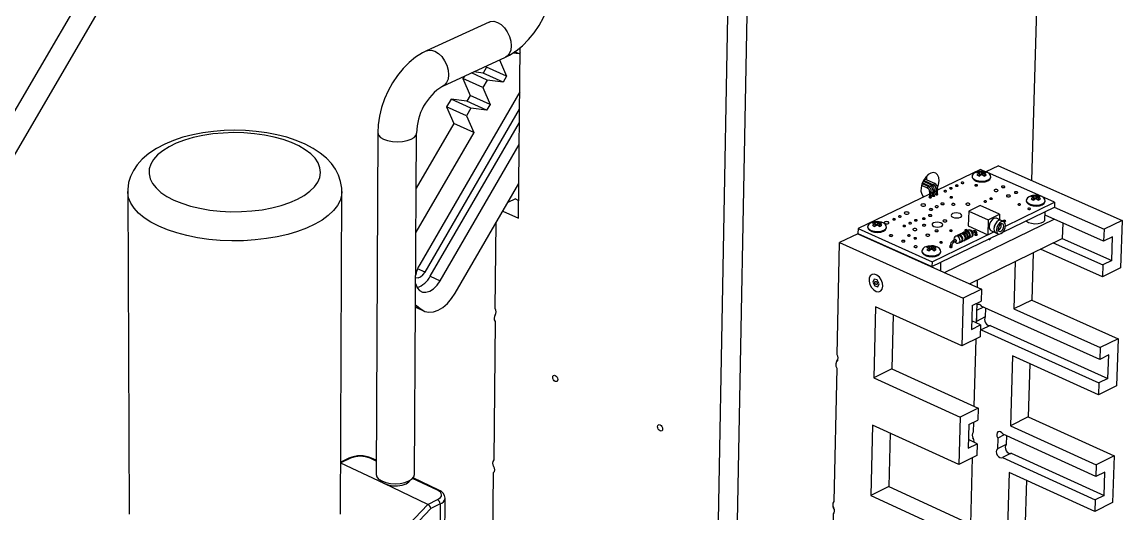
# Model space of a CAD drawing. Extents: x 0 to 159, y 0 to 236.
# Drawn here: x 100.2 to 154.3, y 166.1 to 190.3 of the extents above; entities that cross this region are included whole.
import ezdxf

# ---------------------------------------------------------------- set-up
doc = ezdxf.new("R2010")
doc.units = 0
doc.layers.get('0').update_dxf_attribs({"linetype": 'CONTINUOUS'})

msp = doc.modelspace()

# ---------------------------------------------------------------- linework, layer by layer
at = {"color": 7, "linetype": 'CONTINUOUS'}
for p, q in [((119.463, 219.531), (88.944, 167.257)), ((120.466, 219.116), (89.918, 166.778)), ((135.287, 213.264), (133.564, 119.124)), ((136.233, 212.405), (134.468, 119.622)), ((149.829, 182.48), (150.204, 195.015)), ((123.169, 190.271), (120.085, 188.855)), ((124.647, 188.7), (124.323, 188.745)), ((124.647, 188.7), (124.415, 188.804)), ((124.603, 180.634), (124.692, 189.016)), ((124.689, 188.773), (124.647, 188.7)), ((120.881, 187.118), (123.963, 188.54)), ((123.673, 188.406), (124.013, 187.609)), ((121.944, 187.609), (121.876, 187.491)), ((123.072, 187.422), (122.296, 187.771)), ((122.863, 187.758), (122.403, 187.82)), ((123.032, 188.048), (122.863, 187.758)), ((123.844, 187.318), (122.863, 187.758)), ((123.01, 188.1), (123.032, 188.048)), ((124.013, 187.609), (123.032, 188.048)), ((124.013, 187.609), (123.844, 187.318)), ((122.857, 187.05), (121.876, 187.491)), ((121.876, 187.491), (122.229, 186.667)), ((123.072, 187.422), (122.857, 187.05)), ((123.844, 187.318), (123.072, 187.422)), ((124.669, 186.834), (119.748, 178.361)), ((122.229, 186.667), (122.06, 186.377)), ((123.209, 186.226), (122.229, 186.667)), ((122.857, 187.05), (123.209, 186.226)), ((120.013, 177.983), (124.66, 185.985)), ((121.288, 186.479), (121.072, 186.108)), ((122.052, 185.666), (121.072, 186.108)), ((121.072, 186.108), (121.426, 185.286)), ((122.268, 186.037), (121.288, 186.479)), ((122.06, 186.377), (121.288, 186.479)), ((122.268, 186.037), (122.052, 185.666)), ((123.04, 185.935), (122.06, 186.377)), ((123.04, 185.935), (122.268, 186.037)), ((123.209, 186.226), (123.04, 185.935)), ((122.052, 185.666), (122.406, 184.842)), ((121.426, 185.286), (119.581, 182.11)), ((120.263, 177.782), (124.653, 185.342)), ((122.406, 184.842), (121.426, 185.286)), ((117.689, 184.829), (117.602, 168.05)), ((119.487, 168.039), (119.599, 184.819)), ((122.406, 184.842), (119.567, 179.955)), ((120.751, 177.557), (124.641, 184.259)), ((147.315, 183.023), (145.2, 182.004)), ((147.245, 182.827), (147.127, 182.861)), ((147.245, 182.827), (147.136, 182.757)), ((147.356, 182.88), (147.238, 182.915)), ((147.238, 182.915), (147.312, 182.738)), ((147.245, 182.827), (147.242, 182.711)), ((147.366, 182.773), (147.257, 182.703)), ((147.622, 182.887), (147.315, 183.023)), ((147.356, 182.88), (147.353, 182.765)), ((147.396, 182.758), (147.464, 182.915)), ((147.477, 182.827), (147.474, 182.71)), ((148.192, 183.202), (147.579, 182.906)), ((150.288, 181.709), (147.657, 182.871)), ((148.192, 183.202), (154.265, 180.523)), ((121.5, 176.957), (124.621, 182.333)), ((144.413, 182.249), (144.716, 182.114)), ((144.749, 182.189), (144.437, 182.328)), ((144.455, 182.374), (144.872, 182.189)), ((144.544, 182.335), (144.485, 182.307)), ((144.905, 182.264), (144.488, 182.449)), ((144.545, 182.479), (145.028, 182.264)), ((145.061, 182.339), (144.578, 182.554)), ((144.651, 182.432), (144.633, 182.378)), ((105.397, 181.948), (105.464, 166.096)), ((115.863, 166.098), (115.924, 181.949)), ((144.805, 181.814), (141.293, 180.123)), ((144.808, 181.953), (144.8, 181.641)), ((144.882, 181.639), (144.89, 181.951)), ((144.886, 181.685), (144.884, 181.687)), ((144.961, 181.889), (144.888, 181.854)), ((144.964, 182.028), (144.956, 181.717)), ((145.038, 181.715), (145.046, 182.026)), ((145.042, 181.761), (145.039, 181.762)), ((145.117, 181.964), (145.044, 181.929)), ((145.12, 182.104), (145.112, 181.792)), ((145.194, 181.79), (145.202, 182.102)), ((145.198, 181.836), (145.195, 181.837)), ((149.911, 181.648), (149.792, 181.683)), ((149.911, 181.648), (149.802, 181.578)), ((150.022, 181.702), (149.902, 181.737)), ((149.902, 181.737), (149.977, 181.559)), ((149.911, 181.648), (149.907, 181.532)), ((150.022, 181.702), (150.018, 181.585)), ((150.062, 181.58), (150.129, 181.737)), ((150.143, 181.648), (150.14, 181.531)), ((150.949, 181.417), (150.324, 181.693)), ((124.45, 181.578), (124.082, 181.405)), ((124.45, 181.578), (124.612, 181.504)), ((147.289, 181.253), (146.732, 180.984)), ((148.25, 180.827), (147.289, 181.253)), ((148.402, 179.949), (150.942, 181.184)), ((148.536, 180.245), (150.949, 181.417)), ((150.032, 181.594), (149.924, 181.524)), ((150.926, 181.176), (153.381, 180.091)), ((150.949, 181.417), (150.942, 181.184)), ((123.837, 180.983), (124.603, 180.634)), ((145.538, 177.965), (150.924, 180.586)), ((146.732, 180.984), (146.711, 180.253)), ((146.732, 180.984), (147.692, 180.557)), ((147.692, 180.557), (148.25, 180.827)), ((148.327, 180.525), (148.096, 180.628)), ((148.25, 180.827), (148.243, 180.563)), ((150.48, 180.573), (150.492, 180.965)), ((153.362, 179.507), (150.486, 180.78)), ((123.458, 176.191), (123.499, 180.4)), ((141.293, 180.123), (141.287, 179.889)), ((141.293, 180.123), (144.929, 178.493)), ((142.114, 180.355), (141.995, 180.39)), ((142.114, 180.355), (142.004, 180.284)), ((142.226, 180.409), (142.108, 180.444)), ((142.108, 180.444), (142.182, 180.267)), ((142.114, 180.355), (142.111, 180.237)), ((142.235, 180.301), (142.125, 180.23)), ((142.226, 180.409), (142.223, 180.293)), ((142.267, 180.284), (142.335, 180.444)), ((142.347, 180.355), (142.344, 180.235)), ((146.703, 180.042), (146.632, 180.007)), ((146.711, 180.253), (147.672, 179.825)), ((147.692, 180.557), (147.672, 179.825)), ((148.333, 180.29), (148.325, 180.352)), ((148.45, 180.47), (148.328, 180.524)), ((151.353, 180.396), (151.33, 179.638)), ((153.381, 180.091), (153.362, 179.507)), ((154.265, 180.523), (153.381, 180.091)), ((154.265, 180.523), (154.187, 178.193)), ((141.287, 179.872), (140.387, 179.438)), ((141.287, 179.889), (144.923, 178.259)), ((141.287, 179.872), (147.363, 177.147)), ((141.728, 179.691), (141.727, 179.674)), ((144.923, 178.259), (148.213, 179.858)), ((144.929, 178.493), (147.96, 179.965)), ((146.07, 179.579), (145.958, 179.525)), ((145.994, 179.45), (146.106, 179.505)), ((146.177, 179.787), (146.099, 179.749)), ((146.224, 179.819), (146.179, 179.797)), ((146.325, 179.858), (146.26, 179.827)), ((146.372, 179.89), (146.327, 179.869)), ((146.437, 179.913), (146.408, 179.899)), ((146.419, 179.5), (146.483, 179.531)), ((146.484, 179.945), (146.439, 179.923)), ((146.493, 179.527), (146.537, 179.548)), ((146.549, 179.967), (146.52, 179.953)), ((146.596, 179.999), (146.551, 179.977)), ((146.567, 179.572), (146.595, 179.586)), ((146.604, 179.581), (146.649, 179.603)), ((146.678, 179.626), (146.707, 179.64)), ((146.716, 179.635), (146.761, 179.657)), ((146.771, 177.413), (151.33, 179.638)), ((146.79, 179.68), (146.861, 179.715)), ((146.965, 180.013), (146.907, 179.985)), ((146.944, 179.911), (147.001, 179.939)), ((147.001, 179.939), (147.002, 179.939)), ((147.049, 179.885), (147.047, 179.802)), ((147.049, 179.885), (147.049, 179.884)), ((147.129, 179.8), (147.132, 179.882)), ((147.133, 179.847), (147.131, 179.848)), ((147.672, 179.825), (147.96, 179.965)), ((147.715, 179.605), (147.739, 179.594)), ((147.826, 180.024), (148.057, 179.921)), ((148.059, 179.921), (148.18, 179.867)), ((151.33, 179.638), (153.765, 178.558)), ((153.804, 179.723), (153.362, 179.507)), ((153.765, 178.558), (153.804, 179.723)), ((140.262, 173.925), (140.387, 179.438)), ((140.387, 179.438), (146.464, 176.708)), ((142.684, 179.245), (142.689, 179.261)), ((144.781, 179.161), (144.662, 179.197)), ((144.781, 179.161), (144.671, 179.091)), ((144.893, 179.216), (144.774, 179.251)), ((144.774, 179.251), (144.849, 179.073)), ((144.781, 179.161), (144.778, 179.043)), ((144.902, 179.107), (144.792, 179.036)), ((144.893, 179.216), (144.89, 179.099)), ((144.933, 179.091), (145.002, 179.251)), ((145.015, 179.161), (145.012, 179.042)), ((145.819, 179.288), (145.817, 179.205)), ((145.9, 179.203), (145.902, 179.286)), ((145.904, 179.25), (145.901, 179.251)), ((146.257, 179.422), (146.335, 179.46)), ((146.345, 179.455), (146.389, 179.477)), ((153.305, 177.759), (150.256, 179.114)), ((150.888, 179.423), (153.324, 178.341)), ((144.392, 178.497), (144.392, 178.48)), ((144.929, 178.493), (144.923, 178.259)), ((145.358, 178.083), (145.368, 178.475)), ((149.019, 178.511), (148.951, 176.179)), ((149.901, 178.941), (149.831, 176.611)), ((153.765, 178.558), (153.324, 178.341)), ((145.351, 178.049), (145.358, 178.083)), ((153.324, 178.341), (153.305, 177.759)), ((154.187, 178.193), (153.305, 177.759)), ((120.263, 177.782), (120.751, 177.557)), ((142.083, 177.644), (142.02, 177.499)), ((142.02, 177.499), (142.11, 177.309)), ((142.236, 177.599), (142.083, 177.644)), ((142.326, 177.41), (142.236, 177.599)), ((142.263, 177.265), (142.326, 177.41)), ((147.155, 177.294), (147.163, 177.605)), ((142.11, 177.309), (142.263, 177.265)), ((147.363, 177.147), (146.464, 176.708)), ((147.185, 177.227), (147.155, 177.294)), ((147.363, 177.147), (147.347, 176.56)), ((119.542, 176.266), (119.949, 176.077)), ((119.543, 176.377), (119.817, 176.159)), ((142.145, 176.287), (142.061, 172.793)), ((146.4, 174.364), (142.145, 176.287)), ((146.464, 176.708), (146.4, 174.364)), ((146.898, 176.34), (146.865, 175.17)), ((146.898, 176.34), (147.347, 176.56)), ((147.131, 176.454), (147.104, 175.485)), ((147.45, 176.269), (147.121, 176.107)), ((153.172, 173.697), (147.378, 176.301)), ((149.831, 176.611), (148.951, 176.179)), ((149.831, 176.611), (154.071, 174.713)), ((143.022, 175.891), (142.956, 173.233)), ((147.121, 176.107), (147.106, 175.567)), ((147.546, 175.783), (147.106, 175.567)), ((147.559, 176.22), (147.546, 175.783)), ((148.951, 176.179), (153.191, 174.276)), ((123.452, 175.558), (123.386, 168.763)), ((146.865, 175.17), (147.314, 175.391)), ((147.314, 175.391), (146.877, 175.587)), ((147.314, 175.391), (147.298, 174.805)), ((147.786, 175.367), (147.346, 175.151)), ((147.786, 175.367), (153.574, 172.761)), ((147.298, 174.805), (146.4, 174.364)), ((147.082, 174.699), (146.99, 171.398)), ((147.307, 175.143), (147.346, 175.151)), ((147.346, 175.151), (153.134, 172.542)), ((154.071, 174.713), (153.191, 174.276)), ((154.071, 174.713), (153.994, 172.403)), ((153.191, 174.276), (153.172, 173.697)), ((148.883, 173.875), (148.782, 170.435)), ((153.115, 171.965), (148.883, 173.875)), ((153.612, 173.916), (153.172, 173.697)), ((153.574, 172.761), (153.612, 173.916)), ((140.247, 173.268), (140.098, 166.72)), ((142.956, 173.233), (142.061, 172.793)), ((142.956, 173.233), (147.199, 171.302)), ((149.738, 173.489), (149.659, 170.871)), ((142.061, 172.793), (146.304, 170.858)), ((153.134, 172.542), (153.115, 171.965)), ((153.574, 172.761), (153.134, 172.542)), ((153.994, 172.403), (153.115, 171.965)), ((146.304, 170.858), (146.24, 168.533)), ((147.199, 171.302), (146.304, 170.858)), ((147.199, 171.302), (147.183, 170.721)), ((149.659, 170.871), (148.782, 170.435)), ((149.659, 170.871), (153.879, 168.954)), ((142.005, 170.476), (141.921, 167.016)), ((146.24, 168.533), (142.005, 170.476)), ((146.736, 170.499), (146.703, 169.337)), ((146.736, 170.499), (147.183, 170.721)), ((146.968, 170.614), (146.954, 170.129)), ((148.782, 170.435), (153.002, 168.513)), ((142.878, 170.076), (142.813, 167.46)), ((147.15, 169.559), (146.715, 169.758)), ((148.157, 169.833), (148.142, 169.298)), ((148.479, 169.994), (148.157, 169.833)), ((152.984, 167.94), (148.42, 170.02)), ((148.592, 169.942), (148.58, 169.516)), ((146.703, 169.337), (147.15, 169.559)), ((147.15, 169.559), (147.134, 168.979)), ((148.58, 169.516), (148.142, 169.298)), ((116.274, 168.846), (115.873, 168.653)), ((117.605, 168.744), (117.388, 168.847)), ((147.134, 168.979), (146.24, 168.533)), ((146.828, 165.606), (146.919, 168.872)), ((148.825, 169.098), (148.387, 168.879)), ((148.387, 168.879), (152.946, 166.794)), ((148.825, 169.098), (153.384, 167.015)), ((153.879, 168.954), (153.002, 168.513)), ((153.879, 168.954), (153.803, 166.665)), ((118.002, 167.597), (115.872, 168.609)), ((123.342, 164.25), (123.38, 168.137)), ((148.715, 168.151), (148.615, 164.741)), ((152.928, 166.222), (148.715, 168.151)), ((153.002, 168.513), (152.984, 167.94)), ((153.422, 168.16), (152.984, 167.94)), ((153.384, 167.015), (153.422, 168.16)), ((120.148, 166.578), (118.002, 167.597)), ((120.69, 167.282), (119.426, 167.881)), ((149.566, 167.762), (149.488, 165.182)), ((142.813, 167.46), (141.921, 167.016)), ((142.813, 167.46), (147.036, 165.51)), ((116.223, 162.451), (120.148, 166.578)), ((120.148, 166.578), (120.629, 166.811)), ((120.75, 166.602), (120.296, 166.381)), ((120.75, 166.602), (120.723, 162.994)), ((120.966, 163.28), (120.995, 166.887)), ((141.921, 167.016), (146.145, 165.062)), ((152.946, 166.794), (152.928, 166.222)), ((153.803, 166.665), (152.928, 166.222)), ((153.384, 167.015), (152.946, 166.794)), ((120.296, 166.381), (116.395, 162.279)), ((139.726, 150.302), (140.084, 166.109))]:
    msp.add_line(p, q, dxfattribs=at)
at = {"color": 8, "linetype": 'CONTINUOUS'}
for p, q in [((120.013, 177.983), (119.645, 178.153)), ((119.542, 176.286), (119.817, 176.159)), ((116.349, 168.842), (115.872, 168.613)), ((117.605, 168.705), (117.316, 168.842)), ((120.617, 167.277), (119.402, 167.854))]:
    msp.add_line(p, q, dxfattribs=at)
at = {"color": 7, "linetype": 'CONTINUOUS'}
for points in [[(123.963, 188.54), (124.165, 188.643), (124.493, 188.854), (124.806, 189.109), (125.101, 189.407), (125.372, 189.739), (125.615, 190.101), (125.828, 190.487), (126.007, 190.891), (126.151, 191.307), (126.257, 191.732), (126.322, 192.159), (126.345, 192.542)], [(120.085, 188.855), (119.88, 188.752), (119.55, 188.541), (119.234, 188.284), (118.937, 187.985), (118.663, 187.65), (118.418, 187.286), (118.204, 186.898), (118.023, 186.492), (117.879, 186.072), (117.774, 185.645), (117.71, 185.216), (117.689, 184.829)], [(115.917, 181.954), (115.918, 182.116), (115.864, 182.439), (115.76, 182.746), (115.609, 183.039), (115.41, 183.316), (115.163, 183.58), (114.864, 183.829), (114.514, 184.061), (114.116, 184.27), (113.682, 184.453), (113.219, 184.607), (112.734, 184.732), (112.231, 184.829), (111.715, 184.898), (111.191, 184.939), (110.662, 184.953), (110.134, 184.939), (109.61, 184.898), (109.097, 184.829), (108.597, 184.733), (108.114, 184.61), (107.654, 184.458), (107.218, 184.276), (106.811, 184.062), (106.439, 183.814), (106.109, 183.532), (105.868, 183.261), (105.677, 182.978), (105.536, 182.684), (105.444, 182.381), (105.399, 182.043), (105.403, 181.947)], [(107.669, 181.525), (108.058, 181.366), (108.487, 181.23), (108.95, 181.119), (109.438, 181.035), (109.945, 180.98), (110.464, 180.954), (110.985, 180.957), (111.501, 180.991), (112.005, 181.053), (112.487, 181.144), (112.942, 181.261), (113.362, 181.404), (113.74, 181.569), (114.071, 181.754), (114.35, 181.956), (114.573, 182.173), (114.736, 182.4), (114.836, 182.635), (114.874, 182.874), (114.848, 183.113), (114.758, 183.348), (114.606, 183.576), (114.395, 183.794), (114.128, 183.998), (113.808, 184.186), (113.441, 184.354), (113.033, 184.499), (112.589, 184.621), (112.116, 184.717), (111.622, 184.785), (111.113, 184.825), (110.597, 184.836), (110.082, 184.818), (109.576, 184.771), (109.086, 184.695), (108.62, 184.593), (108.184, 184.465), (107.785, 184.314), (107.43, 184.141), (107.122, 183.949), (106.869, 183.741), (106.672, 183.52), (106.535, 183.29), (106.461, 183.053), (106.45, 182.814), (106.503, 182.576), (106.62, 182.343), (106.797, 182.118), (107.034, 181.904), (107.326, 181.706), (107.669, 181.525)], [(145.273, 182.468), (145.258, 182.63), (145.204, 182.759), (145.118, 182.843), (145.005, 182.875), (144.876, 182.852), (144.743, 182.775), (144.618, 182.652), (144.511, 182.493), (144.433, 182.314), (144.389, 182.129), (144.385, 181.955), (144.42, 181.807), (144.491, 181.7), (144.519, 181.676)], [(147.364, 182.941), (147.201, 182.928), (147.132, 182.912), (147.032, 182.869), (146.952, 182.807), (146.905, 182.726), (146.898, 182.68)], [(147.238, 182.915), (147.157, 182.879), (147.127, 182.861)], [(147.136, 182.757), (147.223, 182.72), (147.257, 182.703)], [(147.464, 182.915), (147.388, 182.893), (147.356, 182.88)], [(147.816, 182.656), (147.804, 182.725), (147.749, 182.808), (147.652, 182.875), (147.569, 182.908), (147.469, 182.932), (147.364, 182.941)], [(147.484, 182.703), (147.401, 182.755), (147.366, 182.773)], [(147.585, 182.861), (147.499, 182.902), (147.464, 182.915)], [(147.585, 182.861), (147.509, 182.84), (147.477, 182.827)], [(147.594, 182.757), (147.512, 182.809), (147.477, 182.827)], [(147.484, 182.703), (147.565, 182.743), (147.594, 182.757)], [(144.563, 182.553), (144.552, 182.545), (144.543, 182.532), (144.536, 182.518), (144.534, 182.503), (144.536, 182.49), (144.541, 182.481), (144.545, 182.479)], [(144.578, 182.554), (144.573, 182.555), (144.563, 182.553)], [(145.205, 182.147), (145.249, 182.287), (145.273, 182.468)], [(146.189, 182.257), (146.167, 182.264), (146.142, 182.266), (146.117, 182.264), (146.096, 182.257), (146.083, 182.247), (146.079, 182.236), (146.085, 182.224), (146.1, 182.215), (146.122, 182.208), (146.147, 182.206), (146.172, 182.208), (146.193, 182.215), (146.206, 182.224), (146.21, 182.236), (146.204, 182.247), (146.189, 182.257)], [(146.471, 182.393), (146.449, 182.4), (146.424, 182.402), (146.399, 182.4), (146.378, 182.393), (146.365, 182.383), (146.361, 182.372), (146.367, 182.36), (146.382, 182.351), (146.404, 182.344), (146.429, 182.342), (146.454, 182.344), (146.475, 182.351), (146.488, 182.36), (146.492, 182.372), (146.486, 182.383), (146.471, 182.393)], [(146.898, 182.68), (146.905, 182.639), (146.966, 182.566), (147.079, 182.506), (147.23, 182.468), (147.398, 182.457), (147.56, 182.475), (147.695, 182.519)], [(146.902, 182.681), (146.899, 182.658), (146.928, 182.579), (146.992, 182.514), (147.096, 182.459), (147.236, 182.423), (147.388, 182.413), (147.417, 182.416)], [(147.142, 182.27), (147.12, 182.276), (147.095, 182.278), (147.07, 182.276), (147.049, 182.27), (147.036, 182.26), (147.032, 182.248), (147.038, 182.237), (147.053, 182.227), (147.075, 182.22), (147.1, 182.218), (147.125, 182.22), (147.146, 182.227), (147.159, 182.237), (147.163, 182.248), (147.157, 182.26), (147.142, 182.27)], [(147.417, 182.416), (147.536, 182.428), (147.67, 182.472)], [(147.695, 182.519), (147.784, 182.583), (147.816, 182.659), (147.816, 182.659)], [(148.481, 182.2), (148.454, 182.208), (148.422, 182.211), (148.391, 182.208), (148.365, 182.2), (148.349, 182.188), (148.344, 182.173), (148.352, 182.159), (148.371, 182.146), (148.398, 182.138), (148.43, 182.135), (148.461, 182.138), (148.487, 182.146), (148.503, 182.159), (148.508, 182.173), (148.5, 182.188), (148.481, 182.2)], [(144.801, 181.689), (144.794, 181.685), (144.78, 181.676), (144.776, 181.664), (144.782, 181.652), (144.797, 181.643), (144.819, 181.636), (144.844, 181.634), (144.869, 181.636), (144.89, 181.643), (144.903, 181.652), (144.907, 181.664), (144.901, 181.676), (144.886, 181.685)], [(144.957, 181.764), (144.95, 181.761), (144.936, 181.751), (144.932, 181.739), (144.938, 181.728), (144.953, 181.718), (144.975, 181.711), (145, 181.709), (145.025, 181.711), (145.046, 181.718), (145.059, 181.728), (145.063, 181.739), (145.057, 181.751), (145.042, 181.761)], [(145.113, 181.839), (145.105, 181.836), (145.092, 181.826), (145.088, 181.814), (145.094, 181.803), (145.109, 181.793), (145.131, 181.786), (145.156, 181.784), (145.181, 181.786), (145.202, 181.793), (145.215, 181.803), (145.219, 181.814), (145.213, 181.826), (145.198, 181.836)], [(145.624, 181.985), (145.602, 181.992), (145.577, 181.994), (145.552, 181.992), (145.532, 181.985), (145.518, 181.975), (145.514, 181.964), (145.52, 181.952), (145.535, 181.942), (145.557, 181.936), (145.582, 181.934), (145.607, 181.936), (145.628, 181.942), (145.641, 181.952), (145.645, 181.964), (145.639, 181.975), (145.624, 181.985)], [(145.901, 182.124), (145.879, 182.13), (145.854, 182.133), (145.829, 182.13), (145.808, 182.124), (145.795, 182.114), (145.791, 182.103), (145.797, 182.091), (145.812, 182.081), (145.834, 182.075), (145.859, 182.072), (145.884, 182.075), (145.905, 182.081), (145.918, 182.091), (145.922, 182.103), (145.916, 182.114), (145.901, 182.124)], [(145.92, 181.68), (145.898, 181.687), (145.872, 181.689), (145.848, 181.687), (145.827, 181.68), (145.814, 181.67), (145.81, 181.659), (145.816, 181.647), (145.831, 181.637), (145.853, 181.631), (145.878, 181.628), (145.903, 181.631), (145.923, 181.637), (145.937, 181.647), (145.941, 181.659), (145.935, 181.67), (145.92, 181.68)], [(148.144, 182.026), (148.112, 182.036), (148.074, 182.039), (148.036, 182.036), (148.005, 182.026), (147.985, 182.011), (147.98, 181.994), (147.989, 181.977), (148.011, 181.962), (148.044, 181.952), (148.082, 181.949), (148.12, 181.952), (148.151, 181.962), (148.17, 181.977), (148.176, 181.994), (148.167, 182.011), (148.144, 182.026)], [(148.75, 181.758), (148.717, 181.768), (148.679, 181.771), (148.642, 181.768), (148.611, 181.758), (148.591, 181.743), (148.585, 181.726), (148.595, 181.708), (148.617, 181.694), (148.65, 181.684), (148.688, 181.68), (148.726, 181.684), (148.757, 181.694), (148.776, 181.708), (148.782, 181.726), (148.773, 181.743), (148.75, 181.758)], [(149.111, 181.922), (149.084, 181.93), (149.052, 181.933), (149.021, 181.93), (148.995, 181.922), (148.979, 181.909), (148.974, 181.895), (148.982, 181.88), (149.001, 181.868), (149.028, 181.86), (149.06, 181.857), (149.091, 181.86), (149.117, 181.868), (149.133, 181.88), (149.138, 181.895), (149.13, 181.909), (149.111, 181.922)], [(150.031, 181.764), (149.866, 181.751), (149.798, 181.734), (149.697, 181.692), (149.617, 181.63), (149.569, 181.549), (149.562, 181.502)], [(149.902, 181.737), (149.822, 181.701), (149.792, 181.683)], [(150.129, 181.737), (150.054, 181.715), (150.022, 181.702)], [(150.483, 181.476), (150.471, 181.546), (150.415, 181.629), (150.319, 181.697), (150.235, 181.73), (150.135, 181.754), (150.031, 181.764)], [(150.251, 181.683), (150.164, 181.724), (150.129, 181.737)], [(150.251, 181.683), (150.175, 181.661), (150.143, 181.648)], [(150.261, 181.578), (150.179, 181.63), (150.143, 181.648)], [(144.576, 181.319), (144.538, 181.331), (144.494, 181.335), (144.45, 181.331), (144.413, 181.319), (144.39, 181.302), (144.383, 181.282), (144.393, 181.261), (144.42, 181.244), (144.458, 181.232), (144.503, 181.228), (144.546, 181.232), (144.583, 181.244), (144.606, 181.261), (144.613, 181.282), (144.603, 181.302), (144.576, 181.319)], [(145.216, 181.229), (145.189, 181.237), (145.157, 181.24), (145.126, 181.237), (145.1, 181.229), (145.083, 181.216), (145.078, 181.202), (145.086, 181.187), (145.105, 181.175), (145.132, 181.167), (145.164, 181.164), (145.195, 181.167), (145.221, 181.175), (145.238, 181.187), (145.243, 181.202), (145.235, 181.216), (145.216, 181.229)], [(145.499, 181.365), (145.472, 181.374), (145.44, 181.377), (145.409, 181.374), (145.383, 181.365), (145.366, 181.353), (145.362, 181.338), (145.369, 181.324), (145.388, 181.312), (145.415, 181.303), (145.447, 181.3), (145.478, 181.303), (145.504, 181.312), (145.521, 181.324), (145.526, 181.338), (145.518, 181.353), (145.499, 181.365)], [(146.031, 181.342), (146.004, 181.35), (145.972, 181.353), (145.941, 181.35), (145.915, 181.342), (145.898, 181.329), (145.893, 181.315), (145.901, 181.3), (145.92, 181.288), (145.947, 181.28), (145.979, 181.277), (146.01, 181.28), (146.036, 181.288), (146.053, 181.3), (146.058, 181.315), (146.05, 181.329), (146.031, 181.342)], [(146.756, 181.355), (146.723, 181.365), (146.685, 181.368), (146.648, 181.365), (146.617, 181.355), (146.597, 181.34), (146.591, 181.323), (146.6, 181.305), (146.623, 181.291), (146.655, 181.281), (146.693, 181.277), (146.731, 181.281), (146.762, 181.291), (146.782, 181.305), (146.788, 181.323), (146.779, 181.34), (146.756, 181.355)], [(147.59, 181.478), (147.568, 181.484), (147.543, 181.487), (147.518, 181.484), (147.498, 181.478), (147.484, 181.468), (147.48, 181.456), (147.486, 181.445), (147.502, 181.435), (147.523, 181.428), (147.549, 181.426), (147.574, 181.428), (147.594, 181.435), (147.607, 181.445), (147.611, 181.456), (147.605, 181.468), (147.59, 181.478)], [(147.872, 181.614), (147.85, 181.621), (147.825, 181.623), (147.8, 181.621), (147.78, 181.614), (147.766, 181.604), (147.762, 181.593), (147.769, 181.581), (147.784, 181.571), (147.806, 181.565), (147.831, 181.562), (147.856, 181.565), (147.876, 181.571), (147.89, 181.581), (147.893, 181.593), (147.887, 181.604), (147.872, 181.614)], [(149.262, 181.331), (149.24, 181.338), (149.215, 181.34), (149.19, 181.338), (149.169, 181.331), (149.156, 181.321), (149.152, 181.31), (149.158, 181.298), (149.174, 181.288), (149.195, 181.281), (149.221, 181.279), (149.246, 181.281), (149.266, 181.288), (149.279, 181.298), (149.283, 181.31), (149.277, 181.321), (149.262, 181.331)], [(149.562, 181.503), (149.57, 181.46), (149.631, 181.386), (149.745, 181.326), (149.896, 181.288), (150.065, 181.277), (150.228, 181.295), (150.363, 181.339)], [(149.566, 181.503), (149.563, 181.478), (149.593, 181.4), (149.657, 181.334), (149.763, 181.279), (149.904, 181.243), (150.056, 181.233), (150.084, 181.236)], [(149.748, 181.116), (149.726, 181.122), (149.701, 181.125), (149.676, 181.122), (149.655, 181.116), (149.642, 181.106), (149.638, 181.094), (149.645, 181.083), (149.66, 181.073), (149.682, 181.066), (149.707, 181.064), (149.732, 181.066), (149.752, 181.073), (149.766, 181.083), (149.769, 181.094), (149.763, 181.106), (149.748, 181.116)], [(149.802, 181.578), (149.889, 181.541), (149.924, 181.524)], [(150.151, 181.524), (150.068, 181.576), (150.032, 181.594)], [(150.084, 181.236), (150.205, 181.249), (150.338, 181.292)], [(150.151, 181.524), (150.232, 181.565), (150.261, 181.578)], [(150.363, 181.339), (150.452, 181.404), (150.483, 181.48)], [(143.106, 180.604), (143.084, 180.61), (143.059, 180.613), (143.034, 180.61), (143.013, 180.604), (143, 180.594), (142.996, 180.582), (143.002, 180.571), (143.017, 180.561), (143.039, 180.554), (143.064, 180.552), (143.089, 180.554), (143.11, 180.561), (143.123, 180.571), (143.127, 180.582), (143.121, 180.594), (143.106, 180.604)], [(143.39, 180.741), (143.369, 180.747), (143.343, 180.75), (143.318, 180.747), (143.298, 180.741), (143.284, 180.731), (143.28, 180.719), (143.286, 180.708), (143.301, 180.698), (143.323, 180.691), (143.348, 180.689), (143.373, 180.691), (143.394, 180.698), (143.407, 180.708), (143.411, 180.719), (143.405, 180.731), (143.39, 180.741)], [(143.761, 180.926), (143.723, 180.938), (143.678, 180.942), (143.635, 180.938), (143.598, 180.926), (143.575, 180.909), (143.567, 180.889), (143.578, 180.868), (143.604, 180.851), (143.643, 180.839), (143.687, 180.835), (143.731, 180.839), (143.767, 180.851), (143.791, 180.868), (143.798, 180.889), (143.788, 180.909), (143.761, 180.926)], [(144.57, 180.636), (144.548, 180.643), (144.522, 180.645), (144.497, 180.643), (144.477, 180.636), (144.463, 180.626), (144.459, 180.614), (144.465, 180.603), (144.48, 180.593), (144.502, 180.586), (144.528, 180.584), (144.553, 180.586), (144.573, 180.593), (144.587, 180.603), (144.591, 180.614), (144.585, 180.626), (144.57, 180.636)], [(144.894, 180.793), (144.866, 180.801), (144.835, 180.804), (144.803, 180.801), (144.777, 180.793), (144.761, 180.78), (144.756, 180.766), (144.763, 180.751), (144.782, 180.739), (144.809, 180.73), (144.841, 180.727), (144.872, 180.73), (144.898, 180.739), (144.915, 180.751), (144.92, 180.766), (144.913, 180.78), (144.894, 180.793)], [(144.933, 181.092), (144.906, 181.1), (144.874, 181.103), (144.843, 181.1), (144.817, 181.092), (144.8, 181.08), (144.795, 181.065), (144.802, 181.051), (144.821, 181.038), (144.849, 181.03), (144.881, 181.027), (144.912, 181.03), (144.938, 181.038), (144.955, 181.051), (144.96, 181.065), (144.952, 181.08), (144.933, 181.092)], [(146.307, 180.857), (146.219, 180.884), (146.118, 180.893), (146.018, 180.884), (145.935, 180.857), (145.881, 180.818), (145.866, 180.771), (145.89, 180.724), (145.95, 180.685), (146.038, 180.658), (146.14, 180.649), (146.24, 180.658), (146.323, 180.685), (146.376, 180.724), (146.392, 180.771), (146.368, 180.818), (146.307, 180.857)], [(148.096, 180.628), (148.054, 180.638), (147.969, 180.619), (147.883, 180.555), (147.809, 180.456), (147.758, 180.338), (147.738, 180.218)], [(149.55, 180.507), (149.566, 180.492), (149.668, 180.428), (149.811, 180.383), (149.975, 180.363), (150.142, 180.369), (150.291, 180.402), (150.405, 180.458), (150.469, 180.528), (150.48, 180.573)], [(142.233, 180.472), (142.069, 180.458), (142, 180.441), (141.9, 180.398), (141.819, 180.335), (141.772, 180.253), (141.765, 180.206)], [(141.765, 180.206), (141.772, 180.166), (141.832, 180.092), (141.945, 180.031), (142.096, 179.993), (142.265, 179.982), (142.429, 180), (142.565, 180.044)], [(141.769, 180.207), (141.766, 180.184), (141.796, 180.104), (141.86, 180.039), (141.966, 179.983), (142.107, 179.947), (142.26, 179.938), (142.367, 179.949)], [(142.108, 180.444), (142.026, 180.407), (141.995, 180.39)], [(142.004, 180.284), (142.09, 180.247), (142.125, 180.23)], [(142.335, 180.444), (142.259, 180.422), (142.226, 180.409)], [(142.688, 180.185), (142.676, 180.255), (142.62, 180.339), (142.523, 180.406), (142.439, 180.439), (142.338, 180.462), (142.233, 180.472)], [(142.352, 180.23), (142.27, 180.282), (142.235, 180.301)], [(142.456, 180.39), (142.37, 180.431), (142.335, 180.444)], [(142.456, 180.39), (142.38, 180.368), (142.347, 180.355)], [(142.465, 180.284), (142.382, 180.336), (142.347, 180.355)], [(142.352, 180.23), (142.434, 180.271), (142.465, 180.284)], [(142.565, 180.044), (142.656, 180.109), (142.688, 180.186), (142.688, 180.188)], [(142.776, 180.452), (142.738, 180.463), (142.694, 180.467), (142.65, 180.463), (142.613, 180.452), (142.59, 180.434), (142.582, 180.414), (142.593, 180.393), (142.619, 180.376), (142.658, 180.364), (142.702, 180.36), (142.746, 180.364), (142.783, 180.376), (142.806, 180.393), (142.813, 180.414), (142.803, 180.434), (142.776, 180.452)], [(143.611, 180.274), (143.589, 180.281), (143.563, 180.283), (143.538, 180.281), (143.518, 180.274), (143.504, 180.264), (143.5, 180.253), (143.506, 180.241), (143.521, 180.231), (143.543, 180.224), (143.569, 180.222), (143.594, 180.224), (143.614, 180.231), (143.628, 180.241), (143.632, 180.253), (143.626, 180.264), (143.611, 180.274)], [(143.895, 180.412), (143.873, 180.418), (143.848, 180.42), (143.823, 180.418), (143.802, 180.412), (143.789, 180.402), (143.785, 180.39), (143.79, 180.378), (143.806, 180.368), (143.828, 180.362), (143.853, 180.359), (143.878, 180.362), (143.899, 180.368), (143.912, 180.378), (143.916, 180.39), (143.91, 180.402), (143.895, 180.412)], [(144.152, 180.111), (144.12, 180.121), (144.081, 180.124), (144.044, 180.121), (144.013, 180.111), (143.993, 180.096), (143.987, 180.078), (143.996, 180.061), (144.018, 180.046), (144.051, 180.036), (144.089, 180.032), (144.127, 180.036), (144.158, 180.046), (144.178, 180.061), (144.184, 180.078), (144.175, 180.096), (144.152, 180.111)], [(144.179, 180.549), (144.157, 180.555), (144.132, 180.558), (144.107, 180.555), (144.086, 180.549), (144.073, 180.539), (144.069, 180.527), (144.075, 180.515), (144.09, 180.506), (144.112, 180.499), (144.137, 180.497), (144.162, 180.499), (144.183, 180.506), (144.196, 180.515), (144.2, 180.527), (144.194, 180.539), (144.179, 180.549)], [(144.591, 180.313), (144.564, 180.321), (144.534, 180.324), (144.504, 180.321), (144.479, 180.313), (144.462, 180.302), (144.457, 180.287), (144.465, 180.273), (144.483, 180.261), (144.509, 180.253), (144.54, 180.25), (144.57, 180.253), (144.595, 180.261), (144.612, 180.273), (144.616, 180.287), (144.609, 180.302), (144.591, 180.313)], [(145.369, 180.404), (145.282, 180.431), (145.18, 180.44), (145.08, 180.431), (144.997, 180.404), (144.943, 180.364), (144.927, 180.318), (144.951, 180.271), (145.012, 180.231), (145.1, 180.205), (145.201, 180.195), (145.301, 180.205), (145.385, 180.231), (145.438, 180.271), (145.454, 180.318), (145.43, 180.364), (145.369, 180.404)], [(145.207, 180.039), (145.18, 180.047), (145.149, 180.05), (145.119, 180.047), (145.094, 180.039), (145.078, 180.027), (145.073, 180.013), (145.08, 179.998), (145.099, 179.986), (145.125, 179.978), (145.156, 179.976), (145.186, 179.978), (145.211, 179.986), (145.227, 179.998), (145.232, 180.013), (145.225, 180.027), (145.207, 180.039)], [(145.63, 180.532), (145.598, 180.542), (145.559, 180.546), (145.522, 180.542), (145.491, 180.532), (145.471, 180.517), (145.465, 180.5), (145.474, 180.482), (145.497, 180.468), (145.529, 180.458), (145.568, 180.454), (145.605, 180.458), (145.636, 180.468), (145.656, 180.482), (145.662, 180.5), (145.653, 180.517), (145.63, 180.532)], [(145.903, 180.042), (145.881, 180.048), (145.855, 180.051), (145.83, 180.048), (145.81, 180.042), (145.796, 180.032), (145.792, 180.02), (145.798, 180.008), (145.813, 179.998), (145.835, 179.992), (145.861, 179.989), (145.886, 179.992), (145.907, 179.998), (145.92, 180.008), (145.924, 180.02), (145.918, 180.032), (145.903, 180.042)], [(146.647, 180.063), (146.625, 180.07), (146.6, 180.072), (146.575, 180.07), (146.554, 180.063), (146.541, 180.053), (146.537, 180.042), (146.543, 180.03), (146.558, 180.02), (146.58, 180.014), (146.605, 180.011), (146.63, 180.014), (146.651, 180.02), (146.664, 180.03), (146.668, 180.042), (146.662, 180.053), (146.647, 180.063)], [(146.95, 179.858), (146.944, 179.915), (146.916, 179.975), (146.87, 180.024), (146.816, 180.05), (146.759, 180.057), (146.705, 180.042), (146.702, 180.04)], [(147.132, 179.882), (147.127, 179.931), (147.105, 179.984), (147.069, 180.015), (147.02, 180.027), (146.965, 180.013)], [(148.327, 180.525), (148.285, 180.535), (148.201, 180.516), (148.115, 180.452), (148.041, 180.354), (147.989, 180.235), (147.969, 180.115), (147.983, 180.011), (148.029, 179.94), (148.057, 179.921)], [(148.328, 180.524), (148.287, 180.534), (148.202, 180.515), (148.116, 180.452), (148.042, 180.353), (147.991, 180.235), (147.97, 180.114), (147.984, 180.011), (148.03, 179.939), (148.059, 179.921)], [(148.538, 180.277), (148.525, 180.381), (148.479, 180.452), (148.409, 180.48), (148.324, 180.461), (148.238, 180.397), (148.164, 180.299), (148.112, 180.18), (148.092, 180.06), (148.106, 179.956), (148.152, 179.885), (148.222, 179.857), (148.307, 179.876), (148.393, 179.94), (148.467, 180.038), (148.518, 180.157), (148.538, 180.277)], [(148.455, 180.236), (148.446, 180.301), (148.418, 180.346), (148.374, 180.363), (148.321, 180.351), (148.267, 180.312), (148.221, 180.25), (148.189, 180.176), (148.176, 180.101), (148.185, 180.036), (148.213, 179.991), (148.257, 179.974), (148.31, 179.986), (148.364, 180.025), (148.41, 180.087), (148.442, 180.161), (148.455, 180.236)], [(148.526, 180.523), (148.504, 180.529), (148.479, 180.532), (148.454, 180.529), (148.433, 180.523), (148.42, 180.513), (148.416, 180.501), (148.422, 180.49), (148.438, 180.48), (148.459, 180.473), (148.485, 180.471), (148.51, 180.473), (148.53, 180.48), (148.544, 180.49), (148.548, 180.501), (148.541, 180.513), (148.526, 180.523)], [(142.367, 179.949), (142.409, 179.954), (142.54, 179.997)], [(142.968, 179.806), (142.94, 179.814), (142.908, 179.817), (142.877, 179.814), (142.851, 179.806), (142.834, 179.794), (142.829, 179.779), (142.836, 179.764), (142.855, 179.752), (142.883, 179.744), (142.914, 179.741), (142.946, 179.744), (142.972, 179.752), (142.989, 179.764), (142.994, 179.779), (142.986, 179.794), (142.968, 179.806)], [(143.573, 179.535), (143.546, 179.543), (143.514, 179.546), (143.482, 179.543), (143.456, 179.535), (143.439, 179.523), (143.434, 179.508), (143.442, 179.493), (143.461, 179.481), (143.488, 179.472), (143.52, 179.47), (143.551, 179.472), (143.578, 179.481), (143.594, 179.493), (143.599, 179.508), (143.592, 179.523), (143.573, 179.535)], [(143.84, 179.807), (143.818, 179.814), (143.792, 179.816), (143.767, 179.814), (143.747, 179.807), (143.733, 179.797), (143.729, 179.786), (143.735, 179.774), (143.75, 179.764), (143.772, 179.757), (143.797, 179.755), (143.822, 179.757), (143.843, 179.764), (143.857, 179.774), (143.861, 179.786), (143.855, 179.797), (143.84, 179.807)], [(144.147, 179.67), (144.126, 179.676), (144.1, 179.678), (144.075, 179.676), (144.054, 179.67), (144.041, 179.66), (144.037, 179.648), (144.043, 179.636), (144.058, 179.626), (144.08, 179.62), (144.105, 179.617), (144.13, 179.62), (144.151, 179.626), (144.165, 179.636), (144.169, 179.648), (144.163, 179.66), (144.147, 179.67)], [(144.783, 179.829), (144.75, 179.839), (144.712, 179.843), (144.674, 179.839), (144.643, 179.829), (144.623, 179.814), (144.617, 179.797), (144.626, 179.779), (144.649, 179.764), (144.682, 179.754), (144.72, 179.751), (144.757, 179.754), (144.789, 179.764), (144.809, 179.779), (144.815, 179.797), (144.806, 179.814), (144.783, 179.829)], [(146.119, 179.528), (146.117, 179.543), (146.111, 179.558), (146.101, 179.57), (146.089, 179.578), (146.078, 179.581), (146.07, 179.579)], [(146.179, 179.797), (146.213, 179.805), (146.266, 179.794), (146.32, 179.758), (146.364, 179.701), (146.393, 179.633), (146.402, 179.563)], [(146.389, 179.477), (146.402, 179.484), (146.434, 179.526), (146.446, 179.585), (146.438, 179.654), (146.409, 179.722), (146.364, 179.779), (146.311, 179.816), (146.257, 179.827), (146.224, 179.819)], [(146.327, 179.869), (146.361, 179.877), (146.414, 179.866), (146.468, 179.829), (146.512, 179.773), (146.541, 179.704), (146.55, 179.635)], [(146.537, 179.548), (146.55, 179.556), (146.582, 179.597), (146.594, 179.657), (146.586, 179.726), (146.557, 179.794), (146.512, 179.851), (146.459, 179.888), (146.405, 179.899), (146.372, 179.89)], [(146.439, 179.923), (146.472, 179.931), (146.526, 179.92), (146.579, 179.884), (146.624, 179.827), (146.653, 179.759), (146.662, 179.69)], [(146.649, 179.603), (146.662, 179.611), (146.694, 179.652), (146.706, 179.711), (146.697, 179.78), (146.669, 179.849), (146.624, 179.905), (146.571, 179.942), (146.517, 179.953), (146.484, 179.945)], [(146.551, 179.977), (146.584, 179.985), (146.638, 179.974), (146.691, 179.938), (146.736, 179.881), (146.764, 179.813), (146.773, 179.744)], [(146.761, 179.657), (146.774, 179.665), (146.806, 179.706), (146.818, 179.765), (146.809, 179.835), (146.78, 179.903), (146.736, 179.959), (146.683, 179.996), (146.629, 180.007), (146.596, 179.999)], [(147.001, 179.939), (147.018, 179.944), (147.03, 179.942), (147.041, 179.93), (147.048, 179.906), (147.049, 179.885)], [(147.048, 179.85), (147.04, 179.847), (147.027, 179.837), (147.023, 179.825), (147.029, 179.813), (147.044, 179.804), (147.066, 179.797), (147.092, 179.795), (147.117, 179.797), (147.137, 179.804), (147.151, 179.813), (147.155, 179.825), (147.149, 179.837), (147.133, 179.847)], [(147.715, 179.605), (147.709, 179.609), (147.707, 179.611)], [(144.18, 179.264), (144.152, 179.272), (144.12, 179.275), (144.089, 179.272), (144.063, 179.264), (144.046, 179.251), (144.041, 179.236), (144.048, 179.222), (144.067, 179.209), (144.095, 179.201), (144.127, 179.198), (144.158, 179.201), (144.184, 179.209), (144.201, 179.222), (144.206, 179.236), (144.199, 179.251), (144.18, 179.264)], [(144.901, 179.279), (144.736, 179.266), (144.667, 179.249), (144.566, 179.206), (144.485, 179.143), (144.438, 179.061), (144.43, 179.013)], [(144.43, 179.014), (144.438, 178.973), (144.498, 178.897), (144.612, 178.836), (144.764, 178.798), (144.934, 178.787), (145.098, 178.805), (145.234, 178.85)], [(144.435, 179.014), (144.431, 178.989), (144.462, 178.91), (144.527, 178.844), (144.634, 178.788), (144.776, 178.752), (144.929, 178.743), (145.035, 178.755)], [(144.774, 179.251), (144.692, 179.215), (144.662, 179.197)], [(144.671, 179.091), (144.757, 179.053), (144.792, 179.036)], [(145.002, 179.251), (144.926, 179.229), (144.893, 179.216)], [(145.357, 178.99), (145.345, 179.061), (145.288, 179.145), (145.191, 179.212), (145.107, 179.246), (145.006, 179.27), (144.901, 179.279)], [(145.021, 179.036), (144.938, 179.089), (144.902, 179.107)], [(145.124, 179.197), (145.037, 179.239), (145.002, 179.251)], [(145.124, 179.197), (145.047, 179.175), (145.015, 179.161)], [(145.133, 179.091), (145.05, 179.143), (145.015, 179.161)], [(145.021, 179.036), (145.103, 179.077), (145.133, 179.091)], [(145.234, 178.85), (145.325, 178.915), (145.357, 178.992), (145.357, 178.993)], [(145.417, 179.467), (145.395, 179.474), (145.37, 179.476), (145.345, 179.474), (145.324, 179.467), (145.311, 179.457), (145.307, 179.445), (145.313, 179.434), (145.328, 179.424), (145.35, 179.417), (145.375, 179.415), (145.4, 179.417), (145.421, 179.424), (145.434, 179.434), (145.438, 179.445), (145.432, 179.457), (145.417, 179.467)], [(145.818, 179.253), (145.81, 179.25), (145.797, 179.24), (145.793, 179.228), (145.799, 179.216), (145.814, 179.207), (145.836, 179.2), (145.862, 179.198), (145.887, 179.2), (145.907, 179.207), (145.921, 179.216), (145.925, 179.228), (145.919, 179.24), (145.904, 179.25)], [(145.035, 178.755), (145.079, 178.759), (145.209, 178.803)], [(119.547, 177.719), (119.554, 177.716), (119.666, 177.703), (119.79, 177.748), (119.91, 177.845), (120.013, 177.983)], [(142.483, 177.156), (142.512, 177.292), (142.496, 177.449), (142.436, 177.608), (142.34, 177.745), (142.222, 177.843), (142.098, 177.889), (141.983, 177.876), (141.895, 177.806), (141.844, 177.688), (141.837, 177.539), (141.876, 177.379), (141.955, 177.229), (142.063, 177.109), (142.187, 177.036), (142.308, 177.019), (142.412, 177.061), (142.483, 177.156)], [(119.55, 177.427), (119.556, 177.397), (119.626, 177.213), (119.739, 177.079), (119.886, 177.005), (120.058, 176.996), (120.243, 177.053), (120.429, 177.172), (120.602, 177.344), (120.751, 177.557)], [(142.113, 177.482), (142.118, 177.507), (142.132, 177.525), (142.152, 177.532), (142.175, 177.527), (142.198, 177.511), (142.217, 177.487), (142.23, 177.457), (142.234, 177.427), (142.228, 177.401), (142.215, 177.383), (142.195, 177.376), (142.171, 177.381), (142.148, 177.397), (142.129, 177.422), (142.117, 177.452), (142.113, 177.482)], [(119.817, 176.159), (119.996, 176.057), (120.201, 176.016), (120.424, 176.036), (120.656, 176.117), (120.888, 176.256), (121.112, 176.448), (121.319, 176.684), (121.5, 176.957)], [(147.378, 176.301), (147.322, 176.359), (147.259, 176.393), (147.197, 176.401), (147.145, 176.379), (147.129, 176.364)], [(147.546, 175.783), (147.516, 175.728), (147.507, 175.656), (147.521, 175.576), (147.554, 175.497), (147.604, 175.43), (147.664, 175.383), (147.728, 175.361), (147.786, 175.367)], [(126.29, 172.822), (126.3, 172.875), (126.327, 172.911), (126.367, 172.925), (126.414, 172.914), (126.461, 172.881), (126.5, 172.831), (126.526, 172.77), (126.534, 172.709), (126.524, 172.656), (126.497, 172.62), (126.457, 172.606), (126.411, 172.616), (126.364, 172.649), (126.325, 172.7), (126.299, 172.76), (126.29, 172.822)], [(131.44, 170.392), (131.451, 170.445), (131.478, 170.481), (131.519, 170.495), (131.566, 170.485), (131.613, 170.451), (131.653, 170.4), (131.679, 170.339), (131.687, 170.278), (131.677, 170.225), (131.649, 170.188), (131.609, 170.174), (131.561, 170.185), (131.514, 170.218), (131.475, 170.269), (131.449, 170.33), (131.44, 170.392)], [(148.42, 170.02), (148.363, 170.093), (148.295, 170.141), (148.226, 170.156), (148.166, 170.136), (148.125, 170.085), (148.109, 170.009), (148.12, 169.921), (148.157, 169.833)], [(148.142, 169.298), (148.101, 169.246), (148.085, 169.17), (148.096, 169.082), (148.133, 168.995), (148.19, 168.922), (148.258, 168.874), (148.327, 168.859), (148.387, 168.879)], [(148.58, 169.516), (148.539, 169.465), (148.523, 169.389), (148.534, 169.301), (148.571, 169.214), (148.628, 169.141), (148.696, 169.093), (148.765, 169.078), (148.796, 169.083)], [(123.38, 168.137), (123.42, 168.19), (123.434, 168.268), (123.421, 168.36), (123.383, 168.45), (123.365, 168.478)], [(117.602, 168.05), (117.602, 168.045), (117.636, 167.929), (117.732, 167.82), (117.883, 167.726), (118.08, 167.654), (118.308, 167.609), (118.553, 167.594), (118.797, 167.609), (119.024, 167.654), (119.218, 167.726), (119.366, 167.82), (119.457, 167.929), (119.487, 168.039)], [(117.789, 167.784), (117.861, 167.689), (118.002, 167.597)], [(118.002, 167.597), (118.195, 167.53), (118.42, 167.494), (118.656, 167.492), (118.882, 167.525), (119.076, 167.589), (119.22, 167.678), (119.287, 167.758)], [(120.629, 166.811), (120.713, 166.861), (120.775, 166.918), (120.813, 166.98), (120.824, 167.045), (120.809, 167.109), (120.769, 167.171), (120.704, 167.227), (120.617, 167.277)], [(140.098, 166.72), (140.06, 166.632), (140.046, 166.543), (140.057, 166.467), (140.091, 166.416), (140.093, 166.414)], [(140.084, 166.109), (140.125, 166.161), (140.14, 166.237), (140.129, 166.326), (140.091, 166.413), (140.075, 166.439)]]:
    msp.add_lwpolyline(points, dxfattribs=at)
at = {"color": 8, "linetype": 'CONTINUOUS'}
for points in [[(123.169, 190.271), (123.231, 190.293), (123.396, 190.305), (123.573, 190.255), (123.75, 190.147), (123.914, 189.989), (124.054, 189.79), (124.161, 189.566), (124.227, 189.33), (124.248, 189.1), (124.223, 188.89), (124.152, 188.716), (124.042, 188.589), (123.963, 188.54)], [(120.084, 188.855), (120.146, 188.878), (120.311, 188.889), (120.488, 188.839), (120.665, 188.73), (120.829, 188.571), (120.97, 188.372), (121.077, 188.146), (121.144, 187.91), (121.165, 187.679), (121.14, 187.469), (121.07, 187.294), (120.96, 187.167), (120.885, 187.12)], [(117.689, 184.829), (117.689, 184.825), (117.724, 184.711), (117.821, 184.606), (117.974, 184.515), (118.174, 184.445), (118.405, 184.401), (118.653, 184.386), (118.9, 184.401), (119.13, 184.445), (119.326, 184.515), (119.476, 184.606), (119.569, 184.711), (119.599, 184.818)], [(144.733, 182.188), (144.723, 182.18), (144.713, 182.168), (144.707, 182.153), (144.705, 182.138), (144.706, 182.125), (144.712, 182.117), (144.715, 182.114)], [(144.749, 182.189), (144.744, 182.191), (144.733, 182.188)], [(144.889, 182.263), (144.879, 182.255), (144.869, 182.243), (144.863, 182.228), (144.861, 182.213), (144.862, 182.201), (144.868, 182.192), (144.871, 182.189)], [(144.905, 182.264), (144.9, 182.266), (144.889, 182.263)], [(145.045, 182.338), (145.035, 182.33), (145.025, 182.318), (145.019, 182.303), (145.017, 182.288), (145.018, 182.276), (145.024, 182.267), (145.027, 182.264)], [(145.061, 182.339), (145.056, 182.341), (145.045, 182.338)], [(106.921, 180.241), (106.541, 180.439), (106.21, 180.654), (105.931, 180.885), (105.709, 181.128), (105.545, 181.38), (105.441, 181.64), (105.398, 181.902), (105.397, 181.947)], [(115.924, 181.952), (115.909, 181.771), (115.835, 181.509), (115.701, 181.253), (115.507, 181.005), (115.256, 180.768), (114.95, 180.544), (114.594, 180.337), (114.191, 180.15), (113.746, 179.983), (113.264, 179.84), (112.751, 179.721), (112.213, 179.63), (111.657, 179.565), (111.089, 179.529), (110.516, 179.522), (109.944, 179.544), (109.381, 179.594), (108.833, 179.672), (108.308, 179.777), (107.81, 179.908), (107.346, 180.064), (106.921, 180.241)], [(144.88, 181.939), (144.867, 181.935), (144.851, 181.933), (144.835, 181.935), (144.821, 181.939), (144.812, 181.945), (144.808, 181.952), (144.808, 181.953)], [(144.89, 181.951), (144.888, 181.945), (144.88, 181.939)], [(145.036, 182.014), (145.023, 182.01), (145.007, 182.009), (144.991, 182.01), (144.977, 182.014), (144.968, 182.02), (144.964, 182.027), (144.964, 182.028)], [(145.046, 182.026), (145.044, 182.02), (145.036, 182.014)], [(145.191, 182.089), (145.179, 182.085), (145.163, 182.084), (145.147, 182.085), (145.133, 182.089), (145.124, 182.095), (145.12, 182.103), (145.12, 182.103)], [(145.202, 182.102), (145.2, 182.095), (145.191, 182.089)], [(146.916, 179.818), (146.907, 179.885), (146.88, 179.95), (146.837, 180.004), (146.786, 180.039), (146.735, 180.05), (146.703, 180.042)], [(146.007, 179.474), (146.005, 179.489), (145.999, 179.504), (145.989, 179.516), (145.977, 179.524), (145.966, 179.526), (145.958, 179.525)], [(146.125, 179.525), (146.123, 179.543), (146.115, 179.561), (146.103, 179.576), (146.09, 179.586), (146.075, 179.589), (146.063, 179.584), (146.055, 179.574), (146.054, 179.571)], [(146.312, 179.525), (146.303, 179.592), (146.276, 179.657), (146.233, 179.711), (146.182, 179.746), (146.131, 179.757), (146.098, 179.748)], [(147.013, 179.962), (147.011, 179.977), (147.005, 179.992), (146.995, 180.004), (146.984, 180.012), (146.972, 180.015), (146.965, 180.013)], [(147.049, 179.884), (147.049, 179.884), (147.053, 179.876), (147.063, 179.87), (147.076, 179.866), (147.092, 179.864), (147.108, 179.866), (147.121, 179.87)], [(147.121, 179.87), (147.129, 179.876), (147.132, 179.882)], [(145.891, 179.273), (145.878, 179.269), (145.862, 179.268), (145.846, 179.269), (145.833, 179.273), (145.823, 179.279), (145.819, 179.287), (145.819, 179.288)], [(145.902, 179.286), (145.899, 179.279), (145.891, 179.273)]]:
    msp.add_lwpolyline(points, dxfattribs=at)
at = {"color": 7, "linetype": 'CONTINUOUS'}
for centre, radius, start, end in [((122.314, 184.812), 2.715, 121.8557, 179.8571), ((144.276, 182.577), 0.397, 350.7712, 17.0639), ((144.635, 181.961), 0.256, 357.9429, 63.454), ((144.784, 182.032), 0.18, 358.9644, 60.892), ((144.791, 182.036), 0.256, 357.9379, 63.4602), ((144.94, 182.107), 0.18, 358.959, 60.9008), ((144.947, 182.111), 0.256, 357.9304, 63.4705), ((147.59, 182.684), 0.227, 290.7021, 352.4669), ((144.628, 181.957), 0.18, 358.9721, 60.883), ((150.257, 181.504), 0.226, 290.8039, 352.665), ((142.458, 180.214), 0.232, 290.8083, 352.3755), ((147.919, 180.184), 0.184, 169.3375, 239.7231), ((148.042, 180.292), 0.291, 299.4996, 359.705), ((146.1, 179.282), 0.281, 120.2836, 178.8101), ((146.166, 179.605), 0.158, 115.5003, 199.2142), ((146.094, 179.526), 0.0246, 299.3921, 5.0795), ((146.289, 179.553), 0.113, 299.3927, 5.0621), ((146.437, 179.625), 0.113, 299.3893, 5.0507), ((146.549, 179.68), 0.113, 299.3868, 5.042), ((146.661, 179.734), 0.113, 299.3843, 5.0334), ((146.795, 179.858), 0.156, 294.9567, 0.1745), ((147.752, 179.623), 0.0311, 188.935, 300.2594), ((147.711, 179.689), 0.108, 301.484, 347.3064), ((145.127, 179.019), 0.231, 290.9108, 352.5743), ((146.1, 179.283), 0.198, 122.1372, 179.1407), ((146.183, 179.551), 0.147, 209.1496, 300.1087), ((121.125, 177.553), 1.597, 149.6139, 169.9749), ((119.289, 178.269), 1.089, 287.476, 333.472), ((123.676, 175.715), 0.274, 141.1565, 215.0627), ((123.255, 176.035), 0.256, 321.1881, 37.7006), ((140.518, 173.444), 0.324, 133.1288, 213.0178), ((140.068, 173.775), 0.245, 320.1249, 37.7476), ((147.158, 169.972), 0.257, 142.4269, 214.3701), ((146.664, 169.656), 0.33, 355.5918, 36.0491), ((116.831, 167.584), 1.38, 66.2046, 113.8373), ((116.832, 167.695), 1.245, 67.1363, 112.8637), ((123.59, 168.604), 0.259, 142.2132, 216.6755), ((120.565, 166.872), 0.429, 2.0354, 73.0726), ((120.007, 166.318), 0.295, 12.3278, 61.5673), ((120.508, 166.601), 0.242, 0.2282, 60.1932)]:
    msp.add_arc(centre, radius, start, end, dxfattribs=at)
at = {"color": 8, "linetype": 'CONTINUOUS'}
for centre, radius, start, end in [((146.099, 179.522), 0.0264, 250.7302, 8.4767), ((146.204, 179.516), 0.108, 299.5366, 5.0564), ((146.808, 179.809), 0.108, 299.3803, 5.0228), ((146.988, 179.96), 0.0248, 301.7569, 4.7951), ((145.982, 179.472), 0.0246, 300.0276, 5.0301), ((116.307, 168.769), 0.0844, 60.7426, 113.3156), ((117.356, 168.771), 0.0818, 67.0332, 119.7279), ((120.658, 167.207), 0.0814, 67.056, 119.9825), ((120.639, 166.945), 0.361, 288.024, 350.6429)]:
    msp.add_arc(centre, radius, start, end, dxfattribs=at)

doc.saveas('drawing.dxf')
